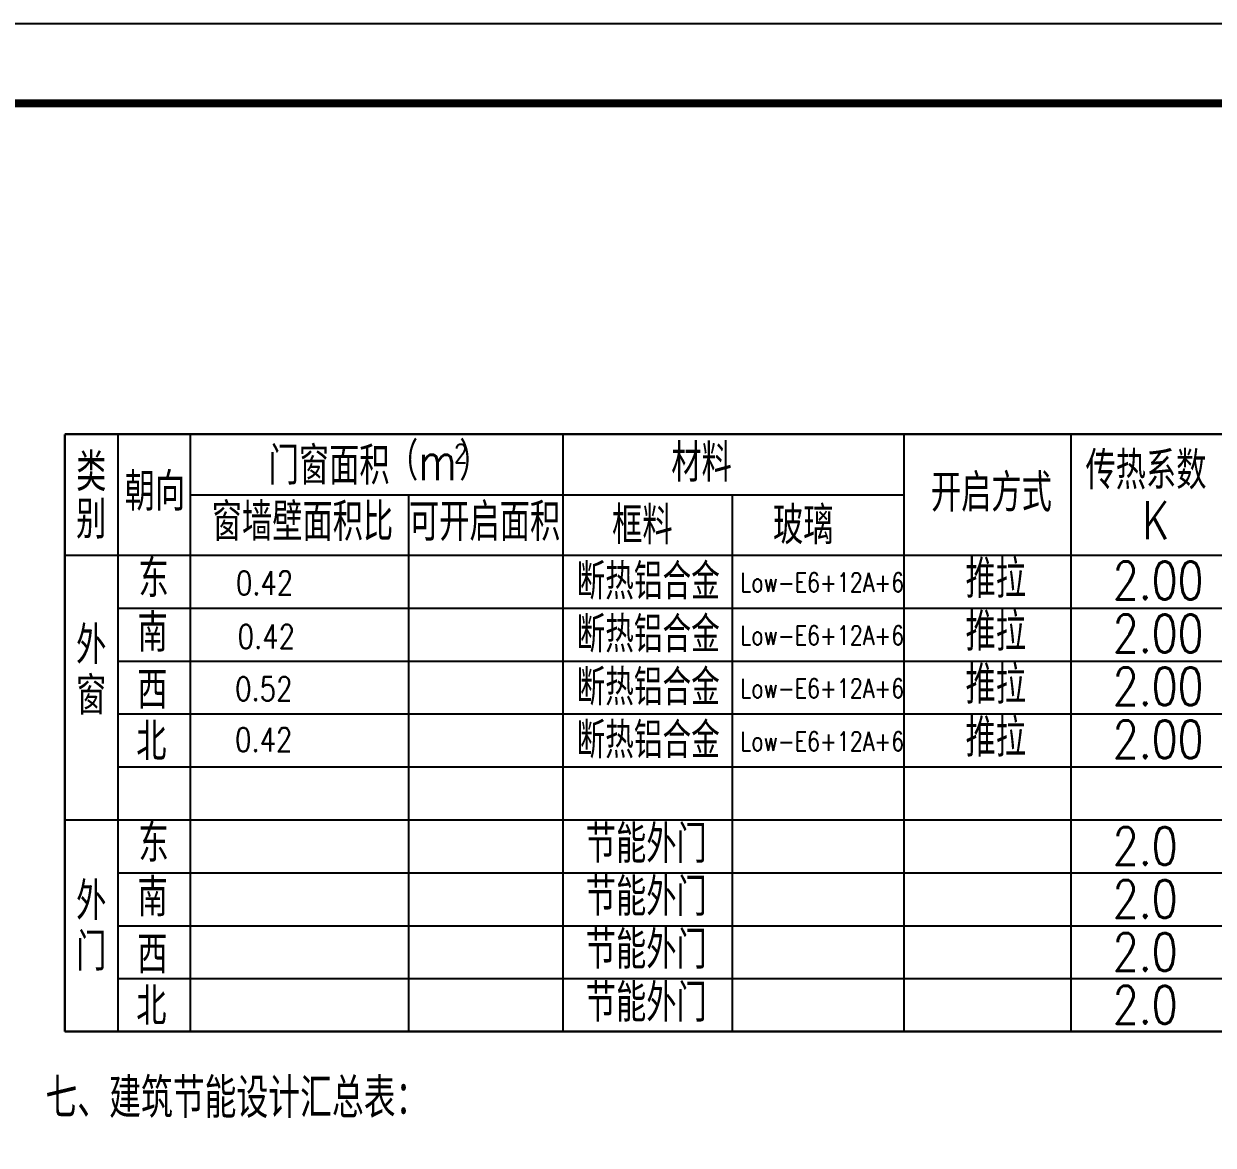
# Model space of a CAD drawing. Extents: x -695846 to 822170, y -413475 to 397179.
# Drawn here: x 559639 to 574587, y 54402 to 68491 of the extents above; entities that cross this region are included whole.
import ezdxf

# ---------------------------------------------------------------- set-up
doc = ezdxf.new("R2010")
doc.units = 0
doc.header["$LTSCALE"] = 1000
doc.header["$MEASUREMENT"] = 0
for name, color, linetype in [('AXIS', 3, 'Continuous'), ('PUB_TEXT', 7, 'Continuous'), ('T-图框-175', 175, 'Continuous')]:
    doc.layers.add(name, color=color, linetype=linetype)
doc.styles.add('_HZTXT', font='txt.shx', dxfattribs={"width": 0.8, "bigfont": 'HZTXT.shx'})

msp = doc.modelspace()

# ---------------------------------------------------------------- linework, layer by layer
at = {"layer": 'AXIS', "color": 7}
for p, q in [((560819, 63335), (560819, 55830)), ((561730, 63335), (561730, 55830)), ((566411, 63335), (566411, 55830)), ((570697, 63335), (570697, 55830)), ((572799, 63335), (572799, 55830)), ((561730, 62575), (570697, 62575)), ((564475, 62575), (564475, 55830)), ((568541, 62575), (568541, 55830)), ((560154, 61815), (578689, 61815)), ((560819, 61150), (578689, 61150)), ((560819, 60485), (578689, 60485)), ((560819, 59820), (578689, 59820)), ((560819, 59155), (578689, 59155)), ((560154, 58490), (578689, 58490)), ((560819, 57825), (578689, 57825)), ((560819, 57160), (578689, 57160)), ((560819, 56495), (578689, 56495))]:
    msp.add_line(p, q, dxfattribs=at)
at = {"layer": 'AXIS', "color": 7, "const_width": 28.5}
for points in [[(560154, 63335), (578689, 63335)], [(560154, 63335), (560154, 55830)], [(560154, 55830), (578689, 55830)]]:
    msp.add_lwpolyline(points, dxfattribs=at)
at = {"layer": 'T-图框-175'}
msp.add_lwpolyline([(528620, 26491), (588020, 26491), (588020, 68491), (528620, 68491)], close=True, dxfattribs=at)
at = {"layer": 'T-图框-175', "const_width": 100}
msp.add_lwpolyline([(531120, 27491), (587020, 27491), (587020, 67491), (531120, 67491)], close=True, dxfattribs=at)

# ---------------------------------------------------------------- texts
at = {"layer": 'AXIS', "color": 7, "style": '_HZTXT', "width": 0.8}
for s, height, p in [('（m', 475, (564215, 62758)), ('）', 475, (565113, 62758)), ('材料', 475, (567776, 62737)), ('类', 475, (560296, 62621)), ('门窗面积', 475, (562716, 62702)), ('2', 238, (565050, 62974)), ('传热系数', 475, (572982, 62643)), ('朝向', 475, (560907, 62375)), ('开启方式', 475, (571039, 62362)), ('别 ', 475, (560296, 62025)), ('窗墙壁面积比', 475, (562001, 61995)), ('可开启面积', 475, (564480, 61995)), ('K', 475, (573694, 62017)), ('框料', 475, (567033, 61952)), ('玻璃', 475, (569054, 61952)), ('东', 475, (561080, 61284)), ('断热铝合金', 450, (566586, 61259)), ('推拉', 475, (571474, 61279)), ('0.42', 300, (562305, 61316)), ('Low-E6+12A+6', 237.5, (568643, 61354)), ('2.00', 475, (573325, 61259)), ('推拉', 475, (571474, 60614)), ('南', 475, (561068, 60604)), ('断热铝合金', 450, (566586, 60594)), ('2.00', 475, (573325, 60594)), ('外', 475, (560296, 60447)), ('0.42', 300, (562327, 60643)), ('Low-E6+12A+6', 237.5, (568643, 60689)), ('断热铝合金', 450, (566586, 59929)), ('推拉', 475, (571474, 59949)), ('2.00', 475, (573325, 59929)), ('窗', 475, (560296, 59812)), ('西', 475, (561066, 59884)), ('0.52', 300, (562295, 59986)), ('Low-E6+12A+6', 237.5, (568643, 60024)), ('推拉', 475, (571474, 59284)), ('北', 475, (561052, 59235)), ('0.42', 300, (562294, 59347)), ('断热铝合金', 450, (566586, 59264)), ('2.00', 475, (573325, 59264)), ('Low-E6+12A+6', 237.5, (568643, 59359)), ('东', 475, (561080, 57959)), ('节能外门', 475, (566702, 57949)), ('2.0', 475, (573325, 57923)), ('外', 475, (560296, 57232)), ('南', 475, (561068, 57279)), ('节能外门', 475, (566702, 57284)), ('2.0', 475, (573325, 57258)), ('门', 475, (560296, 56596)), ('节能外门', 475, (566702, 56619)), ('西', 475, (561066, 56559)), ('2.0', 475, (573325, 56593)), ('北', 475, (561052, 55910)), ('节能外门', 475, (566702, 55954)), ('2.0', 475, (573325, 55928))]:
    msp.add_text(s, height=height, dxfattribs=at).set_placement(p)
at = {"layer": 'PUB_TEXT', "style": '_HZTXT', "width": 0.8}
msp.add_text('七、建筑节能设计汇总表：', height=500, dxfattribs=at).set_placement((559911, 54745))

doc.saveas('drawing.dxf')
